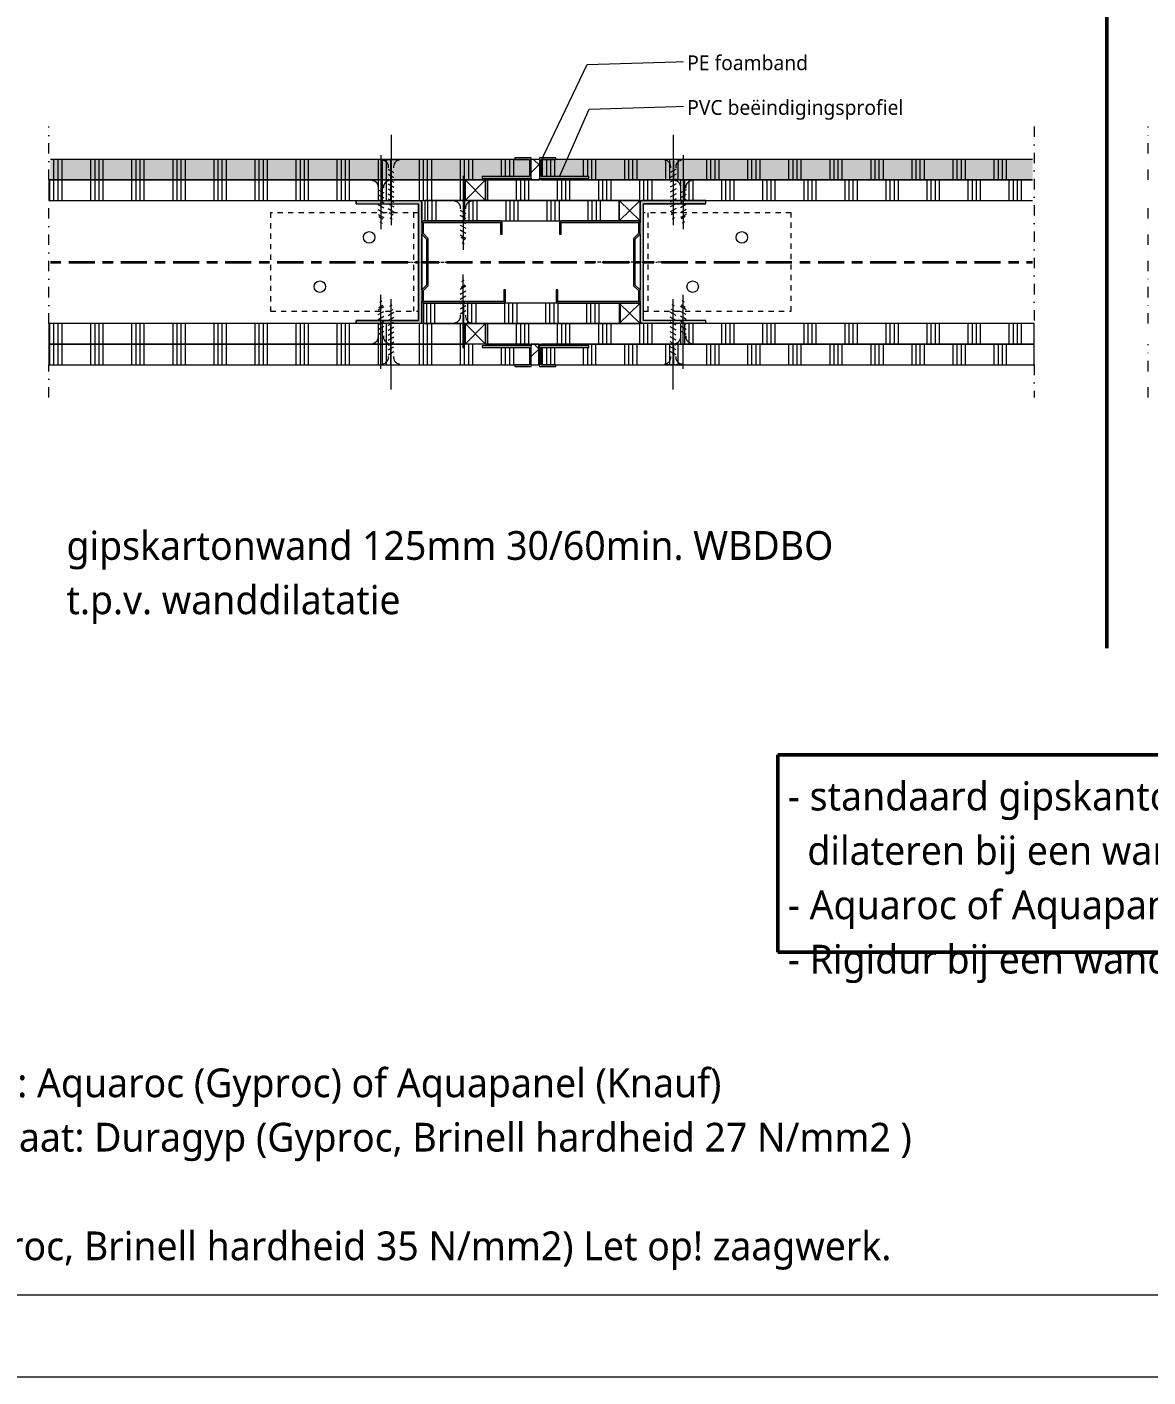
# Model space of a CAD drawing. Header units: millimetres. Extents: x -617 to 12931, y -7813 to -1363.
# Drawn here: x 141 to 824, y -7813 to -6991 of the extents above; entities that cross this region are included whole.
import ezdxf

# ---------------------------------------------------------------- set-up
doc = ezdxf.new("R2010")
doc.units = ezdxf.units.MM
for name, pattern in [('Center', [31.75, 6.35, -4.7625, 15.875, -4.7625]), ('Dash', [6.35, 3.175, -3.175]), ('Dash dot', [15.875, 6.35, -4.7625, 0, -4.7625]), ('Streep-stip _ detail', [4, 2, -1, 0, -1])]:
    doc.linetypes.add(name, pattern=pattern)
for name, color, linetype, lineweight in [('A-ANNO-IDEN', 131, 'Continuous', 18), ('A-DETL', 90, 'Continuous', 13), ('A-DETL-CNTR', 5, 'Center', 35), ('A-DETL-GENF', 92, 'Continuous', 18), ('G-ANNO-TEXT', 231, 'Continuous', 13)]:
    doc.layers.add(name, color=color, linetype=linetype, lineweight=lineweight)
doc.styles.add('Segoe UI_2', font='segoeui.ttf', dxfattribs={"height": 9})
doc.styles.add('Segoe UI_4', font='segoeui.ttf', dxfattribs={"height": 17.5})
pattern_1 = [(90, (-144.69, 7184.517), (-25, 1e-15), []), (90, (-142.19, 7184.517), (-25, 1e-15), []), (90, (-139.69, 7184.517), (-25, 1e-15), []), (90, (-137.19, 7184.517), (-25, 1e-15), [])]

# ---------------------------------------------------------------- blocks, each defined once
blk = doc.blocks.new('00 afbreeklijn 1 s l - Type 1-V442-22_1 Principedetails metalstud')
at = {"layer": 'A-DETL-GENF', "linetype": 'Dash dot'}
for p, q in [((12.5, 0), (-20, 0)), ((100, 0), (25, 0)), ((145, 0), (112.5, 0))]:
    blk.add_line(p, q, dxfattribs=at)
blk = doc.blocks.new('40  gipsplaat - D12_5-2957597-22_1 Principedetails metalstud')
at = {"layer": 'A-DETL-GENF', "lineweight": 13}
h = blk.add_hatch(dxfattribs=at)
h.set_pattern_fill('FP_563', color=256, style=0, pattern_type=2)
h.set_pattern_definition([(90, (-410.517, 7097.017), (-25, 1e-15), []), (90, (-408.017, 7097.017), (-25, 1e-15), []), (90, (-405.517, 7097.017), (-25, 1e-15), []), (90, (-403.017, 7097.017), (-25, 1e-15), [])])
h.paths.add_polyline_path([(0, 0), (333.17, 0), (333.17, 12.5), (0, 12.5)])
at = {"layer": 'A-DETL-GENF'}
for p, q in [((27.5, 12.5), (0, 12.5)), ((0, 12.5), (0, 0)), ((0, 12.5), (0, 0)), ((27.92, 12.5), (27.5, 12.5)), ((27.92, 12.5), (27.5, 12.5)), ((32.92, 12.5), (27.92, 12.5)), ((34.17, 12.5), (32.92, 12.5)), ((34.17, 12.5), (32.92, 12.5)), ((333.17, 12.5), (34.17, 12.5)), ((0, 0), (81.45, 0)), ((81.45, 0), (95.17, 0)), ((81.45, 0), (95.17, 0)), ((95.17, 0), (134.17, 0)), ((134.17, 0), (333.17, 0)), ((134.17, 0), (333.17, 0))]:
    blk.add_line(p, q, dxfattribs=at)
blk = doc.blocks.new('40  gipsplaat - stootvast D12_5-2957598-22_1 Principedetails metalstud')
at = {"layer": 'A-DETL-GENF'}
blk.add_hatch(color=256, dxfattribs=at).paths.add_polyline_path([(1, 0), (293.32, 0), (293.32, 1), (263.75, 1), (263.75, 2), (292.75, 2), (292.75, 12.5), (1, 12.5)])
at = {"layer": 'A-DETL-GENF', "lineweight": 13}
h = blk.add_hatch(dxfattribs=at)
h.set_pattern_fill('FP_564', color=256, style=0, pattern_type=2)
h.set_pattern_definition([(90, (-144.69, 7084.517), (-25, 1e-15), []), (90, (-142.19, 7084.517), (-25, 1e-15), []), (90, (-139.69, 7084.517), (-25, 1e-15), []), (90, (-137.19, 7084.517), (-25, 1e-15), [])])
h.paths.add_polyline_path([(1, 0), (293.32, 0), (293.32, 1), (263.75, 1), (263.75, 2), (292.75, 2), (292.75, 12.5), (1, 12.5)])
at = {"layer": 'A-DETL-GENF'}
for p, q in [((283.75, 12.5), (1, 12.5)), ((283.75, 12.5), (1, 12.5)), ((292.75, 12.5), (283.75, 12.5)), ((1, 0), (253.52, 0)), ((253.52, 0), (293.32, 0)), ((253.52, 0), (293.32, 0)), ((293.32, 0), (293.32, 1)), ((293.32, 0), (293.32, 1))]:
    blk.add_line(p, q, dxfattribs=at)
blk = doc.blocks.new('22 verzwaard metalstud profiel - 75 mm-V444-22_1 Principedetails metalstud')
at = {"layer": 'A-DETL-GENF'}
blk.add_hatch(color=256, dxfattribs=at).paths.add_polyline_path([(-37.5, -1), (-37.5, -40), (-35.5, -40), (-35.5, -2), (35.5, -2), (35.5, -40), (37.5, -40), (37.5, -1), (36.5, 0), (-36.5, 0)])
for p, q in [((-36.5, 0), (-37.5, -1)), ((-37.5, -1), (-36.5, 0)), ((-24, 0), (-36.5, 0)), ((-24, 0), (-36.5, 0)), ((17, 0), (-17, 0)), ((17, 0), (-17, 0)), ((36.5, 0), (24, 0)), ((36.5, 0), (24, 0)), ((37.5, -1), (36.5, 0)), ((-35.5, -2), (35.5, -2)), ((-35.5, -40), (-35.5, -2)), ((-35.5, -40), (-35.5, -2)), ((-35.5, -2), (35.5, -2)), ((35.5, -2), (35.5, -40)), ((35.5, -40), (35.5, -2)), ((37.5, -1), (36.5, 0)), ((37.5, -40), (37.5, -1)), ((37.5, -40), (37.5, -1)), ((-37.5, -40), (-35.5, -40)), ((-37.5, -40), (-35.5, -40)), ((35.5, -40), (37.5, -40)), ((35.5, -40), (37.5, -40))]:
    blk.add_line(p, q, dxfattribs=at)
blk = doc.blocks.new('40  gipsplaat - stootvast D12_5-V459-22_1 Principedetails metalstud')
at = {"layer": 'A-DETL-GENF'}
blk.add_hatch(color=256, dxfattribs=at).paths.add_polyline_path([(230.11, 0), (299, 0), (299, 12.5), (0, 12.5), (0, 2), (28.75, 2), (28.75, 1), (0, 1), (0, 0), (112.56, 0)])
at = {"layer": 'A-DETL-GENF', "lineweight": 13}
h = blk.add_hatch(dxfattribs=at)
h.set_pattern_fill('FP_565', color=256, style=0, pattern_type=2)
h.set_pattern_definition([(90, (-444.69, 7084.517), (-25, 1e-15), []), (90, (-442.19, 7084.517), (-25, 1e-15), []), (90, (-439.69, 7084.517), (-25, 1e-15), []), (90, (-437.19, 7084.517), (-25, 1e-15), [])])
h.paths.add_polyline_path([(299, 0), (299, 12.5), (0, 12.5), (0, 2), (28.75, 2), (28.75, 1), (0, 1), (0, 0), (230.11, 0)])
at = {"layer": 'A-DETL-GENF'}
for p, q in [((8.75, 12.5), (0, 12.5)), ((0, 12.5), (0, 1.99)), ((0, 12.5), (0, 1.99)), ((299, 12.5), (8.75, 12.5)), ((299, 12.5), (8.75, 12.5)), ((0, 1), (0, 0)), ((0, 1), (0, 0)), ((0, 0), (299, 0)), ((0, 0), (299, 0))]:
    blk.add_line(p, q, dxfattribs=at)
blk = doc.blocks.new('00 afbreeklijn 1 s l - Type 1-V460-22_1 Principedetails metalstud')
at = {"layer": 'A-DETL-GENF', "linetype": 'Dash dot'}
for p, q in [((12.5, 0), (-20, 0)), ((100, 0), (25, 0)), ((145, 0), (125, 0))]:
    blk.add_line(p, q, dxfattribs=at)
blk = doc.blocks.new('00 afbreeklijn 1 s l - Type 1-V52-22_1 Principedetails metalstud')
at = {"layer": 'A-DETL-GENF', "linetype": 'Dash dot'}
for p, q in [((0, 0), (-20, 0)), ((145, 0), (25, 0))]:
    blk.add_line(p, q, dxfattribs=at)
blk = doc.blocks.new('22 verzwaard metalstud profiel - 75 mm-V445-22_1 Principedetails metalstud')
at = {"layer": 'A-DETL-GENF'}
blk.add_hatch(color=256, dxfattribs=at).paths.add_polyline_path([(-37.5, 16.06), (-37.5, 1), (-36.5, 0), (36.5, 0), (37.5, 1), (37.5, 40), (35.5, 40), (35.5, 2), (-35.5, 2), (-35.5, 40), (-37.5, 40)])
for p, q in [((-35.5, 40), (-37.5, 40)), ((-37.5, 40), (-35.5, 40)), ((-35.5, 2), (-35.5, 40)), ((-35.5, 40), (-35.5, 2)), ((37.5, 40), (35.5, 40)), ((35.5, 40), (35.5, 2)), ((35.5, 40), (35.5, 2)), ((35.5, 40), (37.5, 40)), ((-37.5, 1), (-36.5, 0)), ((-37.5, 1), (-36.5, 0)), ((-36.5, 0), (-24, 0)), ((-24, 0), (-36.5, 0)), ((35.5, 2), (-35.5, 2)), ((-35.5, 2), (35.5, 2)), ((-17, 0), (17, 0)), ((17, 0), (-17, 0)), ((24, 0), (36.5, 0)), ((36.5, 0), (24, 0)), ((36.5, 0), (37.5, 1)), ((37.5, 1), (36.5, 0))]:
    blk.add_line(p, q, dxfattribs=at)
blk = doc.blocks.new('40  gipsplaat - D12_5-2957599-22_1 Principedetails metalstud')
at = {"layer": 'A-DETL-GENF', "lineweight": 13}
h = blk.add_hatch(dxfattribs=at)
h.set_pattern_fill('FP_566', color=256, style=0, pattern_type=2)
h.set_pattern_definition([(90, (-144.69, 7097.017), (-25, 1e-15), []), (90, (-142.19, 7097.017), (-25, 1e-15), []), (90, (-139.69, 7097.017), (-25, 1e-15), []), (90, (-137.19, 7097.017), (-25, 1e-15), [])])
h.paths.add_polyline_path([(253.52, 0), (253.52, 12.5), (0, 12.5), (0, 0), (228.99, 0)])
at = {"layer": 'A-DETL-GENF'}
for p, q in [((253.52, 12.5), (0, 12.5)), ((0, 12.5), (0, 0)), ((253.52, 12.5), (0, 12.5)), ((0, 12.5), (0, 0)), ((253.52, 0), (253.52, 12.5)), ((253.52, 0), (253.52, 12.5)), ((0, 0), (228.99, 0)), ((0, 0), (228.99, 0)), ((228.99, 0), (253.52, 0))]:
    blk.add_line(p, q, dxfattribs=at)
blk = doc.blocks.new('40  gipsplaat - D12_5-V461-22_1 Principedetails metalstud')
at = {"layer": 'A-DETL-GENF', "lineweight": 13}
h = blk.add_hatch(dxfattribs=at)
h.set_pattern_fill('FP_567', color=256, style=0, pattern_type=2)
h.set_pattern_definition([(90, (-410.517, 7184.517), (-25, 1e-15), []), (90, (-408.017, 7184.517), (-25, 1e-15), []), (90, (-405.517, 7184.517), (-25, 1e-15), []), (90, (-403.017, 7184.517), (-25, 1e-15), [])])
h.paths.add_polyline_path([(0, 0), (334.17, 0), (334.17, 12.5), (0, 12.5)])
at = {"layer": 'A-DETL-GENF'}
for p, q in [((82.21, 12.5), (0, 12.5)), ((0, 12.5), (0, 0)), ((0, 12.5), (0, 0)), ((334.17, 12.5), (82.21, 12.5)), ((334.17, 12.5), (82.21, 12.5)), ((334.17, 0), (334.17, 12.5)), ((334.17, 0), (334.17, 12.5)), ((0, 0), (27.07, 0)), ((27.07, 0), (27.92, 0)), ((27.07, 0), (27.92, 0)), ((27.92, 0), (32.5, 0)), ((32.5, 0), (34.17, 0)), ((32.5, 0), (34.17, 0)), ((34.17, 0), (334.17, 0))]:
    blk.add_line(p, q, dxfattribs=at)
blk = doc.blocks.new('40  gipsplaat - D12_5-V462-22_1 Principedetails metalstud')
at = {"layer": 'A-DETL-GENF', "lineweight": 13}
h = blk.add_hatch(dxfattribs=at)
h.set_pattern_fill('FP_568', color=256, style=0, pattern_type=2)
h.set_pattern_definition(pattern_1)
h.paths.add_polyline_path([(253.52, 0), (253.52, 12.5), (0, 12.5), (0, 0), (228.04, 0)])
at = {"layer": 'A-DETL-GENF'}
for p, q in [((228.04, 12.5), (0, 12.5)), ((0, 12.5), (0, 0)), ((228.04, 12.5), (0, 12.5)), ((0, 12.5), (0, 0)), ((253.52, 12.5), (228.04, 12.5)), ((253.52, 0), (253.52, 12.5)), ((253.52, 0), (253.52, 12.5)), ((0, 0), (253.52, 0))]:
    blk.add_line(p, q, dxfattribs=at)
blk = doc.blocks.new('40  gipsplaat - D12_5-2957600-22_1 Principedetails metalstud')
at = {"layer": 'A-DETL-GENF', "lineweight": 13}
h = blk.add_hatch(dxfattribs=at)
h.set_pattern_fill('FP_569', color=256, style=0, pattern_type=2)
h.set_pattern_definition([(270, (491.962, -7097.017), (25, 1e-15), []), (270, (489.462, -7097.017), (25, 1e-15), []), (270, (486.962, -7097.017), (25, 1e-15), []), (270, (484.462, -7097.017), (25, 1e-15), [])])
h.paths.add_polyline_path([(36.27, 12.5), (0, 12.5), (0, 0), (118.28, 0), (118.28, 12.5), (52.25, 12.5)])
at = {"layer": 'A-DETL-GENF'}
for p, q in [((27.27, 12.5), (0, 12.5)), ((0, 12.5), (0, 0)), ((0, 12.5), (0, 0)), ((35.27, 12.5), (27.27, 12.5)), ((72.24, 12.5), (35.27, 12.5)), ((72.24, 12.5), (35.27, 12.5)), ((80.24, 12.5), (72.24, 12.5)), ((118.28, 12.5), (80.24, 12.5)), ((118.28, 0), (118.28, 12.5)), ((118.28, 0), (118.28, 12.5)), ((0, 0), (118.28, 0)), ((0, 0), (118.28, 0))]:
    blk.add_line(p, q, dxfattribs=at)
blk = doc.blocks.new('40  gipsplaat - D12_5-2957601-22_1 Principedetails metalstud')
at = {"layer": 'A-DETL-GENF', "lineweight": 13}
h = blk.add_hatch(dxfattribs=at)
h.set_pattern_fill('FP_570', color=256, style=0, pattern_type=2)
h.set_pattern_definition([(270, (492.726, -7159.517), (25, 1e-15), []), (270, (490.226, -7159.517), (25, 1e-15), []), (270, (487.726, -7159.517), (25, 1e-15), []), (270, (485.226, -7159.517), (25, 1e-15), [])])
h.paths.add_polyline_path([(39.04, 12.5), (0, 12.5), (0, 0), (120, 0), (120, 12.5), (53.02, 12.5)])
at = {"layer": 'A-DETL-GENF'}
for p, q in [((120, 12.5), (0, 12.5)), ((0, 12.5), (0, 0)), ((120, 12.5), (0, 12.5)), ((0, 12.5), (0, 0)), ((120, 0), (120, 12.5)), ((120, 0), (120, 12.5)), ((0, 0), (28.04, 0)), ((28.04, 0), (38.04, 0)), ((38.04, 0), (71, 0)), ((38.04, 0), (71, 0)), ((71, 0), (81, 0)), ((81, 0), (120, 0))]:
    blk.add_line(p, q, dxfattribs=at)
blk = doc.blocks.new('22 metalstud profiel - 50 mm vert-4394543-22_1 Principedetails metalstud')
at = {"layer": 'A-DETL-GENF'}
blk.add_hatch(color=256, dxfattribs=at).paths.add_polyline_path([(-25, -1), (-25, -50), (-24, -51), (-17, -51), (-17, -50), (-24, -50), (-24, -1), (-17.41, -1), (-14.41, -4), (14.41, -4), (17.41, -1), (24, -1), (24, -48), (17, -48), (17, -49), (24, -49), (25, -48), (25, -1), (24, 0), (17, 0), (14, -3), (-14, -3), (-17, 0), (-24, 0)])
for p, q in [((-24, 0), (-25, -1)), ((-17, 0), (-24, 0)), ((-14, -3), (-17, 0)), ((17, 0), (14, -3)), ((24, 0), (17, 0)), ((25, -1), (24, 0)), ((-25, -1), (-25, -50)), ((-24, -50), (-24, -1)), ((-24, -1), (-17.41, -1)), ((-17.41, -1), (-14.41, -4)), ((-14.41, -4), (14.41, -4)), ((14, -3), (-14, -3)), ((14.41, -4), (17.41, -1)), ((17.41, -1), (24, -1)), ((24, -1), (24, -48)), ((25, -48), (25, -1)), ((24, -48), (17, -48)), ((17, -48), (17, -49)), ((17, -49), (24, -49)), ((24, -49), (25, -48)), ((-25, -50), (-24, -51)), ((-17, -50), (-24, -50)), ((-24, -51), (-17, -51)), ((-17, -51), (-17, -50))]:
    blk.add_line(p, q, dxfattribs=at)
blk = doc.blocks.new('22 metalstud profiel - 50 mm vert-4394548-22_1 Principedetails metalstud')
at = {"layer": 'A-DETL-GENF'}
blk.add_hatch(color=256, dxfattribs=at).paths.add_polyline_path([(-25, 41.48), (-25, 1), (-24, 0), (-17, 0), (-14, 3), (14, 3), (17, 0), (24, 0), (25, 1), (25, 48), (24, 49), (17, 49), (17, 48), (24, 48), (24, 1), (17.41, 1), (14.41, 4), (-14.41, 4), (-17.41, 1), (-24, 1), (-24, 50), (-17, 50), (-17, 51), (-24, 51), (-25, 50)])
for p, q in [((-24, 51), (-25, 50)), ((-25, 50), (-25, 1)), ((-17, 51), (-24, 51)), ((-24, 1), (-24, 50)), ((-24, 50), (-17, 50)), ((-17, 50), (-17, 51)), ((24, 49), (17, 49)), ((17, 49), (17, 48)), ((17, 48), (24, 48)), ((25, 48), (24, 49)), ((24, 48), (24, 1)), ((25, 1), (25, 48)), ((-25, 1), (-24, 0)), ((-17.41, 1), (-24, 1)), ((-24, 0), (-17, 0)), ((-14.41, 4), (-17.41, 1)), ((-17, 0), (-14, 3)), ((14.41, 4), (-14.41, 4)), ((-14, 3), (14, 3)), ((14, 3), (17, 0)), ((17.41, 1), (14.41, 4)), ((17, 0), (24, 0)), ((24, 1), (17.41, 1)), ((24, 0), (25, 1))]:
    blk.add_line(p, q, dxfattribs=at)
blk = doc.blocks.new('20 klos p - Voorliggend-4383768-22_1 Principedetails metalstud')
at = {"layer": 'A-DETL-GENF'}
for p, q in [((12.3, 12.5), (0, 12.5)), ((0, 12.5), (0, 0)), ((0, 0), (12.3, 12.5)), ((0, 12.5), (12.3, 0)), ((12.3, 0), (12.3, 12.5)), ((0, 0), (12.3, 0))]:
    blk.add_line(p, q, dxfattribs=at)
blk = doc.blocks.new('20 klos p - Voorliggend-V467-22_1 Principedetails metalstud')
at = {"layer": 'A-DETL-GENF'}
for p, q in [((12.3, 12.5), (0, 12.5)), ((0, 12.5), (0, 0)), ((0, 0), (12.3, 12.5)), ((0, 12.5), (12.3, 0)), ((12.3, 0), (12.3, 12.5))]:
    blk.add_line(p, q, dxfattribs=at)
blk = doc.blocks.new('20 klos p - Voorliggend-4383769-22_1 Principedetails metalstud')
at = {"layer": 'A-DETL-GENF'}
for p, q in [((12.73, 12.5), (0, 12.5)), ((0, 12.5), (0, 0)), ((0, 0), (12.73, 12.5)), ((0, 12.5), (12.73, 0)), ((12.73, 0), (12.73, 12.5)), ((0, 0), (12.73, 0))]:
    blk.add_line(p, q, dxfattribs=at)
blk = doc.blocks.new('20 klos p - Voorliggend-4383770-22_1 Principedetails metalstud')
at = {"layer": 'A-DETL-GENF'}
for p, q in [((12.73, 12.46), (0, 12.46)), ((0, 12.46), (0, 0)), ((0, 0), (12.73, 12.46)), ((0, 12.46), (12.73, 0)), ((12.73, 0), (12.73, 12.46)), ((0, 0), (12.73, 0))]:
    blk.add_line(p, q, dxfattribs=at)
blk = doc.blocks.new('30 rugvulling kitvoeg - vierkante rugvulling-4464678-22_1 Principedetails metalstud')
at = {"layer": 'A-DETL-GENF', "lineweight": 13}
h = blk.add_hatch(dxfattribs=at)
h.set_pattern_fill('FP_571', color=256, style=0, pattern_type=2)
h.set_pattern_definition([(45, (-448.44, 7084.517), (-10.606602, 10.606602), []), (135, (-448.44, 7084.517), (-10.606602, -10.606602), [])])
h.paths.add_polyline_path([(5, 0), (5, 12.5), (0, 12.5), (0, 0), (1.27, 0)])
at = {"layer": 'A-DETL-GENF'}
for p, q in [((5, 12.5), (0, 12.5)), ((0, 1), (0, 0)), ((0, 0), (5, 0)), ((5, 0), (5, 1))]:
    blk.add_line(p, q, dxfattribs=at)
blk = doc.blocks.new('42 PVC beëindigingsprofiel - Type 3741-2060503-22_1 Principedetails metalstud')
at = {"layer": 'A-DETL-GENF'}
for p, q in [((-1, 13.5), (-11, 13.5)), ((-11, 13.5), (-11, 12.5)), ((-11, 12.5), (-2, 12.5)), ((-2, 12.5), (-2, 2)), ((-1, 1), (-1, 13.5)), ((-2, 2), (-31, 2)), ((-31, 2), (-31, 1)), ((-31, 1), (-1, 1))]:
    blk.add_line(p, q, dxfattribs=at)
blk = doc.blocks.new('42 PVC beëindigingsprofiel - Type 3741-4977620-22_1 Principedetails metalstud')
at = {"layer": 'A-DETL-GENF'}
for p, q in [((-1, -1), (-31, -1)), ((-31, -1), (-31, -2)), ((-31, -2), (-2, -2)), ((-2, -2), (-2, -12.5)), ((-1, -13.5), (-1, -1)), ((-2, -12.5), (-11, -12.5)), ((-11, -12.5), (-11, -13.5)), ((-11, -13.5), (-1, -13.5))]:
    blk.add_line(p, q, dxfattribs=at)
blk = doc.blocks.new('40  gipsplaat - D12_5-2957602-22_1 Principedetails metalstud')
at = {"layer": 'A-DETL-GENF', "lineweight": 13}
h = blk.add_hatch(dxfattribs=at)
h.set_pattern_fill('FP_568', color=256, style=0, pattern_type=2)
h.set_pattern_definition(pattern_1)
h.paths.add_polyline_path([(292.75, -12.5), (292.75, -2), (263.75, -2), (263.75, -1), (292.89, -1), (292.89, 0), (0, 0), (0, -12.5), (283.75, -12.5)])
at = {"layer": 'A-DETL-GENF'}
for p, q in [((292.89, 0), (0, 0)), ((0, 0), (0, -12.5)), ((292.89, 0), (0, 0)), ((0, 0), (0, -12.5)), ((292.89, -1), (292.89, 0)), ((292.89, -1), (292.89, 0)), ((0, -12.5), (283.75, -12.5)), ((0, -12.5), (283.75, -12.5)), ((283.75, -12.5), (292.75, -12.5))]:
    blk.add_line(p, q, dxfattribs=at)
blk = doc.blocks.new('40  gipsplaat - D12_5-2957603-22_1 Principedetails metalstud')
at = {"layer": 'A-DETL-GENF', "lineweight": 13}
h = blk.add_hatch(dxfattribs=at)
h.set_pattern_fill('FP_572', color=256, style=0, pattern_type=2)
h.set_pattern_definition([(90, (-444.69, 7184.517), (-25, 1e-15), []), (90, (-442.19, 7184.517), (-25, 1e-15), []), (90, (-439.69, 7184.517), (-25, 1e-15), []), (90, (-437.19, 7184.517), (-25, 1e-15), [])])
h.paths.add_polyline_path([(300, -12.5), (300, 0), (0, 0), (0, -1), (28.75, -1), (28.75, -2), (0, -2), (0, -12.5), (230.11, -12.5)])
at = {"layer": 'A-DETL-GENF'}
for p, q in [((300, 0), (0, 0)), ((0, 0), (0, -1)), ((300, 0), (0, 0)), ((0, 0), (0, -1)), ((300, -12.5), (300, 0)), ((300, -12.5), (300, 0)), ((0, -1.99), (0, -12.5)), ((0, -1.99), (0, -12.5)), ((0, -12.5), (8.75, -12.5)), ((8.75, -12.5), (300, -12.5)), ((8.75, -12.5), (300, -12.5))]:
    blk.add_line(p, q, dxfattribs=at)
blk = doc.blocks.new('30 rugvulling kitvoeg - vierkante rugvulling-4464679-22_1 Principedetails metalstud')
at = {"layer": 'A-DETL-GENF', "lineweight": 13}
h = blk.add_hatch(dxfattribs=at)
h.set_pattern_fill('FP_573', color=256, style=0, pattern_type=2)
h.set_pattern_definition([(45, (-448.44, 7184.517), (-10.606602, 10.606602), []), (135, (-448.44, 7184.517), (-10.606602, -10.606602), [])])
h.paths.add_polyline_path([(1.27, -12.5), (4.57, -12.5), (4.57, 0), (0, 0), (0, -12.5)])
at = {"layer": 'A-DETL-GENF'}
for p, q in [((4.57, 0), (0, 0)), ((0, 0), (0, -1)), ((4.57, -12.5), (4.57, 0)), ((0, -12.5), (4.57, -12.5))]:
    blk.add_line(p, q, dxfattribs=at)
blk = doc.blocks.new('00 schroef s e - 40mm-2174073-22_1 Principedetails metalstud')
at = {"layer": 'A-DETL-GENF'}
for p, q in [((-15.02, 0), (40, 0)), ((0, -5), (0, 5)), ((0.48, 5), (0, 5)), ((5.98, -1.75), (7.98, 1.75)), ((8.98, -1.75), (10.98, 1.75)), ((8.98, -1.75), (10.98, 1.75)), ((11.98, -1.75), (13.98, 1.75)), ((14.98, -1.75), (16.98, 1.75)), ((17.98, -1.75), (19.98, 1.75)), ((20.98, -1.75), (22.98, 1.75)), ((23.98, -1.75), (25.98, 1.75)), ((26.98, -1.75), (28.98, 1.75)), ((29.98, -1.75), (31.98, 1.75)), ((32.3, -1.22), (33.7, 1.22)), ((35.6, -0.7), (36.4, 0.7)), ((0.48, -5), (0, -5))]:
    blk.add_line(p, q, dxfattribs=at)
for centre, radius, start, end in [((4.48, 5.51), 4.03, 187.28672, 278.68299), ((4.59, -5.65), 4.16, 83.05422, 170.97608)]:
    blk.add_arc(centre, radius, start, end, dxfattribs=at)
blk = doc.blocks.new('00 schroef s e - 30mm-2157679-22_1 Principedetails metalstud')
at = {"layer": 'A-DETL-GENF'}
for p, q in [((-15.02, 0), (30, 0)), ((0, -5), (0, 5)), ((0.48, 5), (0, 5)), ((5.98, -1.75), (7.98, 1.75)), ((8.98, -1.75), (10.98, 1.75)), ((8.98, -1.75), (10.98, 1.75)), ((11.98, -1.75), (13.98, 1.75)), ((14.98, -1.75), (16.98, 1.75)), ((17.98, -1.75), (19.98, 1.75)), ((20.98, -1.75), (22.98, 1.75)), ((22.3, -1.22), (23.7, 1.22)), ((25.6, -0.7), (26.4, 0.7)), ((0.48, -5), (0, -5))]:
    blk.add_line(p, q, dxfattribs=at)
for centre, radius, start, end in [((4.48, 5.51), 4.03, 187.28672, 278.68299), ((4.59, -5.65), 4.16, 83.05422, 170.97608)]:
    blk.add_arc(centre, radius, start, end, dxfattribs=at)
blk = doc.blocks.new('00 schroef s e - 30mm-4332139-22_1 Principedetails metalstud')
at = {"layer": 'A-DETL-GENF'}
for p, q in [((0, 5), (0, -5)), ((0.48, 5), (0, 5)), ((5.98, 1.75), (7.98, -1.75)), ((8.98, 1.75), (10.98, -1.75)), ((8.98, 1.75), (10.98, -1.75)), ((11.98, 1.75), (13.98, -1.75)), ((14.98, 1.75), (16.98, -1.75)), ((17.98, 1.75), (19.98, -1.75)), ((20.98, 1.75), (22.98, -1.75)), ((22.3, 1.22), (23.7, -1.22)), ((25.6, 0.7), (26.4, -0.7)), ((-15.02, 0), (30, 0)), ((0.48, -5), (0, -5))]:
    blk.add_line(p, q, dxfattribs=at)
for centre, radius, start, end in [((4.59, 5.65), 4.16, 189.02392, 276.94578), ((4.48, -5.51), 4.03, 81.31701, 172.71328)]:
    blk.add_arc(centre, radius, start, end, dxfattribs=at)
blk = doc.blocks.new('00 schroef s e - 40mm-4332099-22_1 Principedetails metalstud')
at = {"layer": 'A-DETL-GENF'}
for p, q in [((0, 5), (0, -5)), ((0.48, 5), (0, 5)), ((5.98, 1.75), (7.98, -1.75)), ((8.98, 1.75), (10.98, -1.75)), ((8.98, 1.75), (10.98, -1.75)), ((11.98, 1.75), (13.98, -1.75)), ((14.98, 1.75), (16.98, -1.75)), ((17.98, 1.75), (19.98, -1.75)), ((20.98, 1.75), (22.98, -1.75)), ((23.98, 1.75), (25.98, -1.75)), ((26.98, 1.75), (28.98, -1.75)), ((29.98, 1.75), (31.98, -1.75)), ((32.3, 1.22), (33.7, -1.22)), ((35.6, 0.7), (36.4, -0.7)), ((-15.02, 0), (40, 0)), ((0.48, -5), (0, -5))]:
    blk.add_line(p, q, dxfattribs=at)
for centre, radius, start, end in [((4.59, 5.65), 4.16, 189.02392, 276.94578), ((4.48, -5.51), 4.03, 81.31701, 172.71328)]:
    blk.add_arc(centre, radius, start, end, dxfattribs=at)
blk = doc.blocks.new('30 L-anker plat a e - 90x60-2057174-22_1 Principedetails metalstud')
at = {"layer": 'A-DETL-GENF', "linetype": 'Dash'}
for p, q in [((35, 90), (-25, 90)), ((-25, 90), (-25, 0)), ((35, 0), (35, 90)), ((35, 3), (-25, 3)), ((35, 0), (-25, 0))]:
    blk.add_line(p, q, dxfattribs=at)
at = {"layer": 'A-DETL-GENF', "linetype": 'Streep-stip _ detail', "lineweight": 13}
blk.add_line((5, 15), (5, -30), dxfattribs=at)
at = {"layer": 'A-DETL-GENF', "lineweight": 13}
for centre in [(-10, 60), (20, 30)]:
    blk.add_circle(centre, 3.5, dxfattribs=at)

msp = doc.modelspace()

# ---------------------------------------------------------------- linework, layer by layer
at = {"layer": 'A-ANNO-IDEN'}
for p, q in [((453.91, -7074.22), (482.49, -7014.23)), ((482.49, -7014.23), (543.38, -7012.44)), ((465.77, -7082.1), (483.61, -7041.42)), ((483.61, -7041.42), (543.38, -7039.63))]:
    msp.add_line(p, q, dxfattribs=at)
at = {"layer": 'A-DETL', "lineweight": 50}
for p, q in [((798.96, -7369.48), (798.96, -6519.48)), ((598.5, -7434.48), (598.5, -7554.48)), ((1268.5, -7434.48), (598.5, -7434.48)), ((598.5, -7554.48), (1268.5, -7554.48))]:
    msp.add_line(p, q, dxfattribs=at)
at = {"layer": 'A-DETL', "lineweight": 18}
for p, q in [((-539.29, -7763.15), (1460.71, -7763.15)), ((-589.29, -7813.15), (3610.71, -7813.15))]:
    msp.add_line(p, q, dxfattribs=at)
at = {"layer": 'A-DETL-CNTR'}
for p, q in [((155.69, -7134.52), (379.73, -7134.52)), ((381.73, -7134.52), (384.73, -7134.52)), ((385.73, -7134.52), (510.69, -7134.52)), ((511.69, -7134.52), (514.69, -7134.52)), ((516.69, -7134.52), (753.69, -7134.52))]:
    msp.add_line(p, q, dxfattribs=at)

# ---------------------------------------------------------------- block references
at = {"layer": 'A-DETL-GENF', "linetype": 'Dash dot'}
for name, p, rotation in [('00 afbreeklijn 1 s l - Type 1-V460-22_1 Principedetails metalstud', (154.69, -7072.02), 269.9999999999999), ('00 afbreeklijn 1 s l - Type 1-V52-22_1 Principedetails metalstud', (754.69, -7197.02), 89.99999999999989), ('00 afbreeklijn 1 s l - Type 1-V442-22_1 Principedetails metalstud', (823.96, -7072.02), 269.9999999999999)]:
    msp.add_blockref(name, p, dxfattribs=dict(at, rotation=rotation))
at = {"layer": 'A-DETL-GENF'}
for name, p, rotation in [('00 schroef s e - 40mm-2174073-22_1 Principedetails metalstud', (363.06, -7072.02), 269.9999999999997), ('00 schroef s e - 40mm-4332099-22_1 Principedetails metalstud', (534.85, -7072.02), 270.0000000000002), ('00 schroef s e - 30mm-2157679-22_1 Principedetails metalstud', (356.92, -7084.52), 269.9999999999997), ('42 PVC beëindigingsprofiel - Type 3741-4977620-22_1 Principedetails metalstud', (452.44, -7084.52), 180), ('00 schroef s e - 30mm-4332139-22_1 Principedetails metalstud', (540.99, -7084.52), 270.0000000000002), ('00 schroef s e - 30mm-2157679-22_1 Principedetails metalstud', (406.92, -7097.02), 270.0000000000009), ('22 verzwaard metalstud profiel - 75 mm-V445-22_1 Principedetails metalstud', (381.73, -7134.52), 89.99999999999912), ('40  gipsplaat - D12_5-2957600-22_1 Principedetails metalstud', (501.96, -7097.02), 180), ('22 verzwaard metalstud profiel - 75 mm-V444-22_1 Principedetails metalstud', (514.69, -7134.52), 90.00000000000088), ('22 metalstud profiel - 50 mm vert-4394543-22_1 Principedetails metalstud', (381.73, -7134.52), 89.99999999999973), ('22 metalstud profiel - 50 mm vert-4394548-22_1 Principedetails metalstud', (514.69, -7134.52), 90.00000000000028), ('00 schroef s e - 30mm-4332139-22_1 Principedetails metalstud', (406.92, -7172.02), 89.99999999999905), ('00 schroef s e - 30mm-4332139-22_1 Principedetails metalstud', (356.92, -7184.52), 90.00000000000028), ('00 schroef s e - 30mm-2157679-22_1 Principedetails metalstud', (540.99, -7184.52), 89.99999999999973), ('00 schroef s e - 40mm-4332099-22_1 Principedetails metalstud', (363.06, -7197.02), 90.00000000000028), ('40  gipsplaat - D12_5-2957601-22_1 Principedetails metalstud', (502.73, -7159.52), 180), ('00 schroef s e - 40mm-2174073-22_1 Principedetails metalstud', (534.85, -7197.02), 89.99999999999973), ('42 PVC beëindigingsprofiel - Type 3741-2060503-22_1 Principedetails metalstud', (452.44, -7184.52), 180)]:
    msp.add_blockref(name, p, dxfattribs=dict(at, rotation=rotation))
for name, p in [('40  gipsplaat - stootvast D12_5-2957598-22_1 Principedetails metalstud', (154.69, -7084.52)), ('42 PVC beëindigingsprofiel - Type 3741-2060503-22_1 Principedetails metalstud', (449.44, -7084.52)), ('30 rugvulling kitvoeg - vierkante rugvulling-4464678-22_1 Principedetails metalstud', (448.44, -7084.52)), ('40  gipsplaat - stootvast D12_5-V459-22_1 Principedetails metalstud', (454.69, -7084.52)), ('40  gipsplaat - D12_5-2957599-22_1 Principedetails metalstud', (154.69, -7097.02)), ('20 klos p - Voorliggend-4383768-22_1 Principedetails metalstud', (408.21, -7097.02)), ('40  gipsplaat - D12_5-2957597-22_1 Principedetails metalstud', (420.52, -7097.02)), ('20 klos p - Voorliggend-4383770-22_1 Principedetails metalstud', (501.96, -7109.52)), ('20 klos p - Voorliggend-4383769-22_1 Principedetails metalstud', (501.96, -7172.02)), ('40  gipsplaat - D12_5-V462-22_1 Principedetails metalstud', (154.69, -7184.52)), ('20 klos p - Voorliggend-V467-22_1 Principedetails metalstud', (408.21, -7184.52)), ('40  gipsplaat - D12_5-V461-22_1 Principedetails metalstud', (420.52, -7184.52)), ('40  gipsplaat - D12_5-2957602-22_1 Principedetails metalstud', (154.69, -7184.52)), ('42 PVC beëindigingsprofiel - Type 3741-4977620-22_1 Principedetails metalstud', (449.44, -7184.52)), ('30 rugvulling kitvoeg - vierkante rugvulling-4464679-22_1 Principedetails metalstud', (448.44, -7184.52)), ('40  gipsplaat - D12_5-2957603-22_1 Principedetails metalstud', (454.69, -7184.52))]:
    msp.add_blockref(name, p, dxfattribs=at)
at = {"layer": 'A-DETL-GENF', "linetype": 'Streep-stip _ detail', "lineweight": 13}
for p, rotation in [((379.73, -7139.52), 89.99999999999999), ((516.69, -7129.52), 269.9999999999998)]:
    msp.add_blockref('30 L-anker plat a e - 90x60-2057174-22_1 Principedetails metalstud', p, dxfattribs=dict(at, rotation=rotation))

# ---------------------------------------------------------------- texts
at = {"layer": 'G-ANNO-TEXT', "color": 7, "char_height": 17.5, "attachment_point": 1, "style": 'Segoe UI_4'}
for s, insert, width in [('gipskartonwand 125mm 30/60min. WBDBO', (165.41, -7298.29), 576.0125), ('t.p.v. wanddilatatie', (165.41, -7331.37), 246.5189), ('- standaard gipskantonwaden incl. Duragyp of Diamond Board', (604.67, -7450.84), 827.7423), ('  dilateren bij een wandafmeting > 15 m1', (604.67, -7483.91), 547.1517), ('- Aquaroc of Aquapanel bij een wandafmeting > 6 m1', (604.67, -7516.99), 715.1052), ('- Rigidur bij een wandafmeting > 10m1', (604.67, -7550.06), 521.4977), ('- bij sanitaire ruimte met 2x waterbestendige cementplaten: Aquaroc (Gyproc) of Aquapanel (Knauf)', (-500.33, -7625.36), 1316.7717), ('- als wandbescherming met 1x vezelversterkte gipskartonplaat: Duragyp (Gyproc, Brinell hardheid 27 N/mm2 )', (-500.33, -7658.43), 1455.0628), ('- als wandbescherming met 1x gipsvezelplaat: Rigidur (Gyproc, Brinell hardheid 35 N/mm2) Let op! zaagwerk. ', (-500.33, -7724.57), 1452.6578)]:
    msp.add_mtext(s, dxfattribs=dict(at, insert=insert, width=width))

# ---------------------------------------------------------------- next in the draw order: texts
at = {"layer": 'A-ANNO-IDEN', "lineweight": 13, "char_height": 9, "attachment_point": 1, "style": 'Segoe UI_2', "bg_fill": 3, "box_fill_scale": 1.25, "bg_fill_color": 9, "bg_fill_true_color": 13158600, "bg_fill_transparency": 0}
for s, insert, width in [('PE foamband', (543.38, -7008.74), 93.7974), ('PVC beëindigingsprofiel', (543.38, -7035.93), 171.962)]:
    msp.add_mtext(s, dxfattribs=dict(at, insert=insert, width=width))

doc.saveas('drawing.dxf')
